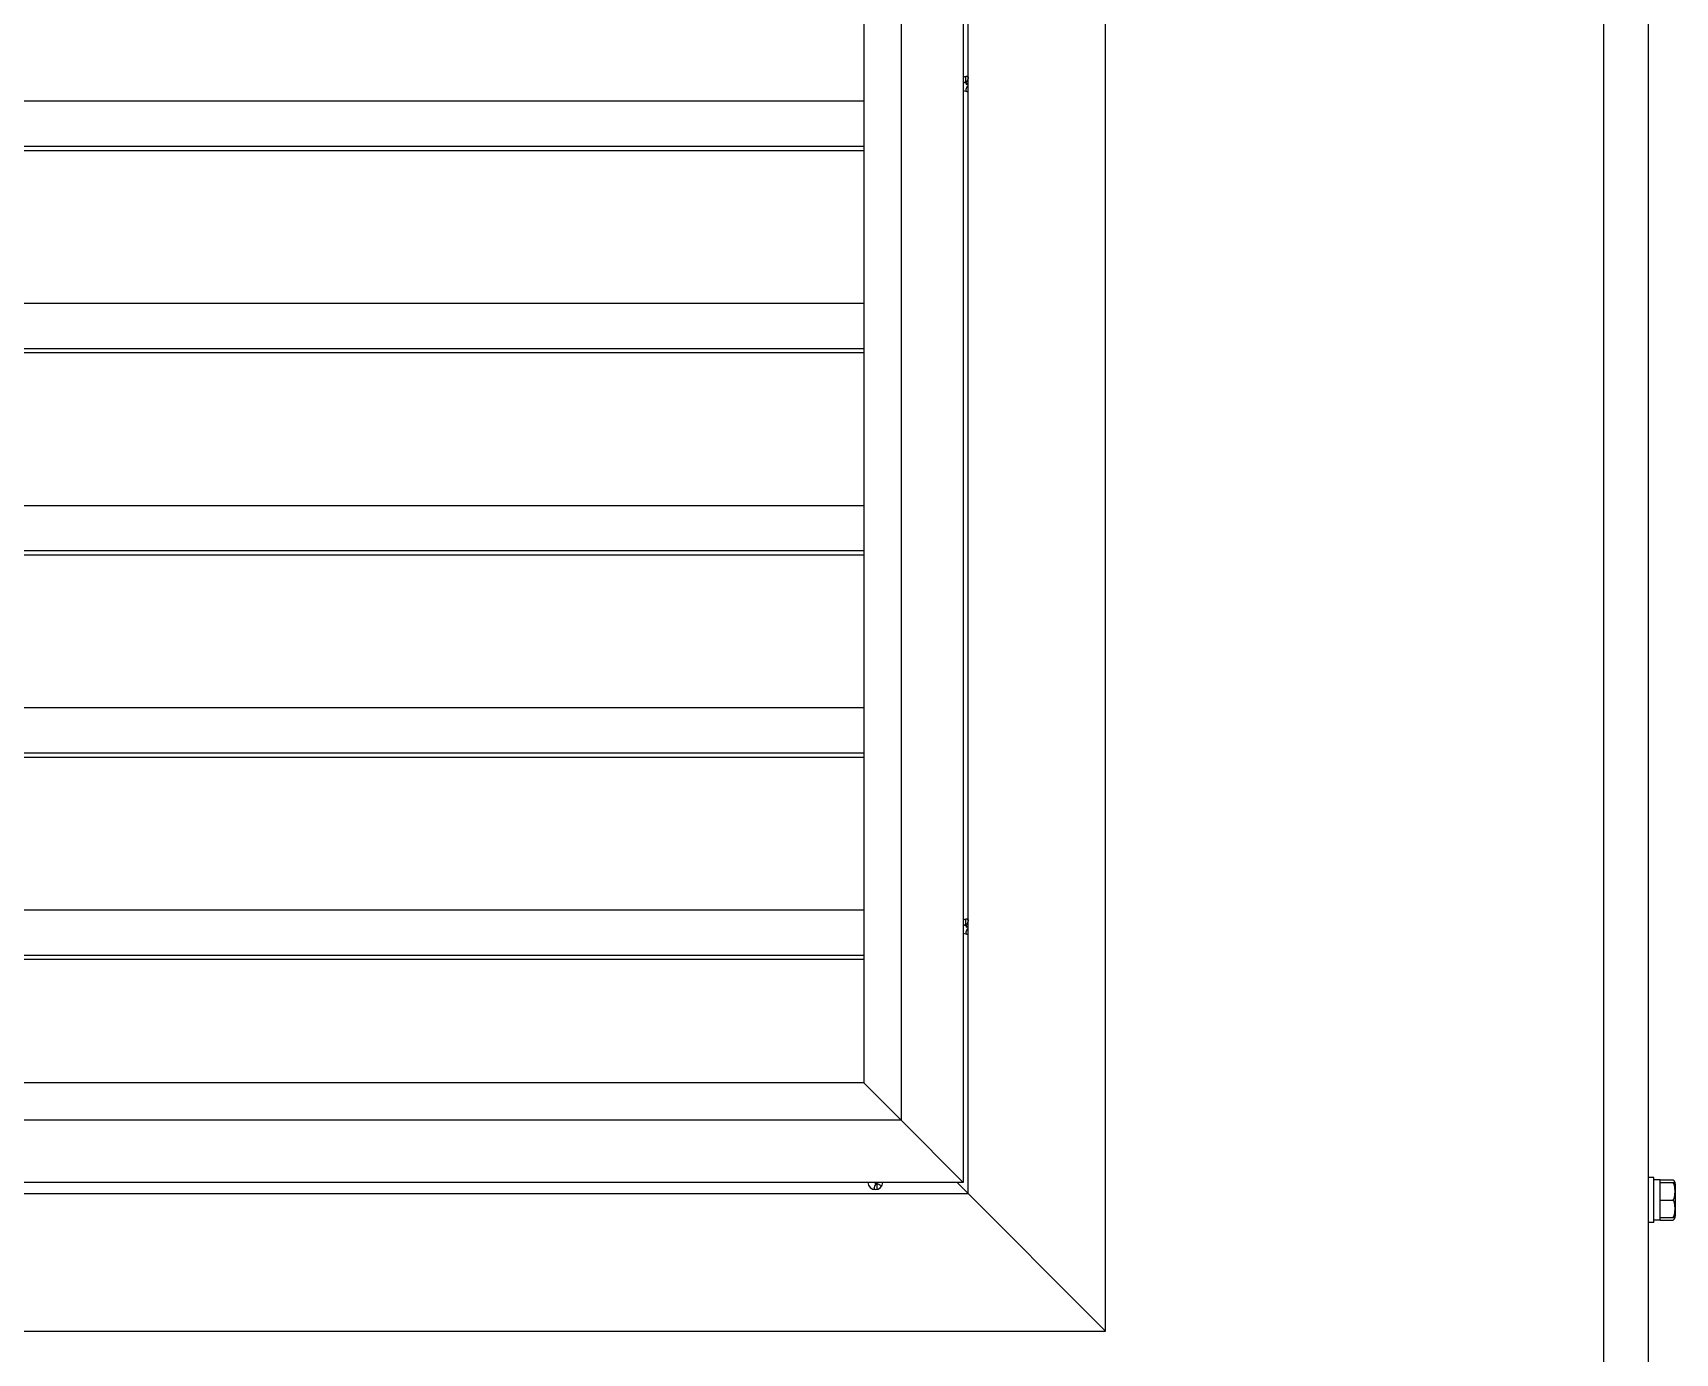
# Model space of a CAD drawing. Extents: x 61367 to 140945, y -1257 to 25588.
# Drawn here: x 70979.2 to 71417.8, y 18439.2 to 18791.7 of the extents above; entities that cross this region are included whole.
import ezdxf

# ---------------------------------------------------------------- set-up
doc = ezdxf.new("R2010")
doc.units = 0
doc.header["$MEASUREMENT"] = 0
doc.layers.get('0').update_dxf_attribs({"linetype": 'CONTINUOUS'})
for name, color, linetype in [('2401-00300-M6-16HWMC_0', 7, 'CONTINUOUS'), ('2401-00695-M4-16ST_0', 7, 'CONTINUOUS'), ('4212-68099_1_0', 7, 'CONTINUOUS'), ('4212-73755_1_0', 7, 'CONTINUOUS'), ('WATER-PROOF-INNER-DOWN_0', 7, 'CONTINUOUS'), ('WATER-PROOF-INNER-SIDE_0', 7, 'CONTINUOUS'), ('WATER-PROOF-INNER_0', 7, 'CONTINUOUS'), ('WATER-PROOF-OUTER-DOWN_0', 7, 'CONTINUOUS'), ('WATER-PROOF-OUTER-SIDE_0', 7, 'CONTINUOUS')]:
    doc.layers.add(name, color=color, linetype=linetype)

# ---------------------------------------------------------------- blocks, each defined once
blk = doc.blocks.new('ERGRTHTHRT')
at = {"layer": '2401-00300-M6-16HWMC_0', "color": 7, "linetype": 'Continuous'}
for p, q in [((-37107.11, -69457.16), (-37108.56, -69457.16)), ((-37107.11, -69469.16), (-37107.11, -69457.16)), ((-37105.46, -69457.79), (-37107.11, -69457.79)), ((-37105.46, -69468.54), (-37105.46, -69457.79)), ((-37105.46, -69457.81), (-37101.98, -69457.81)), ((-37105.46, -69458.53), (-37101.49, -69458.53)), ((-37101.46, -69458.81), (-37101.46, -69467.52)), ((-37105.46, -69463.16), (-37101.98, -69463.16)), ((-37107.11, -69469.16), (-37108.56, -69469.16)), ((-37105.46, -69468.54), (-37107.11, -69468.54)), ((-37105.46, -69467.8), (-37101.49, -69467.8)), ((-37105.46, -69468.52), (-37101.98, -69468.52))]:
    blk.add_line(p, q, dxfattribs=at)
for centre, start, end in [((-37102.68, -69458.81), 13.3936, 55.052), ((-37102.68, -69458.81), 0, 13.392), ((-37102.68, -69467.52), 304.948, 346.6065), ((-37102.68, -69467.52), 346.608, 0)]:
    blk.add_arc(centre, 1.22, start, end, dxfattribs=at)
for points, knots in [([(-37101.54, -69458.53), (-37101.57, -69458.4), (-37101.66, -69458.12), (-37101.85, -69457.9), (-37101.98, -69457.81)], [0, 0, 0, 0, 0.461192, 1, 1, 1, 1]), ([(-37101.98, -69463.16), (-37101.72, -69462.86), (-37101.51, -69462.03), (-37101.48, -69460.85), (-37101.51, -69459.66), (-37101.72, -69458.84), (-37101.98, -69458.53)], [0, 0, 0, 0, 0.250792, 0.5, 0.749207, 1, 1, 1, 1]), ([(-37101.98, -69467.8), (-37101.72, -69467.49), (-37101.51, -69466.67), (-37101.48, -69465.48), (-37101.51, -69464.3), (-37101.72, -69463.47), (-37101.98, -69463.16)], [0, 0, 0, 0, 0.250791, 0.499999, 0.749207, 1, 1, 1, 1]), ([(-37101.98, -69468.52), (-37101.85, -69468.43), (-37101.66, -69468.21), (-37101.57, -69467.93), (-37101.54, -69467.8)], [0, 0, 0, 0, 0.538812, 1, 1, 1, 1])]:
    blk.add_open_spline(points, degree=3, knots=knots, dxfattribs=at)
at = {"layer": '2401-00695-M4-16ST_0', "color": 7, "linetype": 'Continuous'}
for p, q in [((-37290.92, -69164.87), (-37290.92, -69163.2)), ((-37290.86, -69166.74), (-37290.86, -69166.99)), ((-37290.92, -69389.87), (-37290.92, -69388.2)), ((-37290.86, -69391.74), (-37290.86, -69391.99)), ((-37315.36, -69459.96), (-37315.36, -69460.21)), ((-37314.69, -69458.68), (-37314.69, -69460.35))]:
    blk.add_line(p, q, dxfattribs=at)
for centre in [(-37290.56, -69165.16), (-37290.56, -69390.16)]:
    blk.add_circle(centre, 0.2, dxfattribs=at)
for centre, radius, start, end in [((-37290.56, -69165.16), 2, 81.3433, 120.0078), ((-37290.56, -69165.16), 2, 239.8653, 278.6349), ((-37290.56, -69390.16), 2, 81.3433, 120.0078), ((-37290.56, -69390.16), 2, 239.8653, 278.6349), ((-37315.06, -69458.38), 2, 182.3857, 357.6061), ((-37315.06, -69458.38), 0.2, 204.8759, 335.1241)]:
    blk.add_arc(centre, radius, start, end, dxfattribs=at)
for points, knots in [([(-37291.56, -69164.54), (-37291.51, -69164.57), (-37291.31, -69164.7), (-37291.09, -69164.8), (-37290.92, -69164.87)], [0, 0, 0, 0, 0.220892, 1, 1, 1, 1]), ([(-37290.56, -69164.35), (-37290.58, -69164.38), (-37290.68, -69164.57), (-37290.8, -69164.75), (-37290.92, -69164.87)], [0, 0, 0, 0, 0.192322, 1, 1, 1, 1]), ([(-37290.86, -69166.74), (-37290.85, -69166.69), (-37290.78, -69166.42), (-37290.66, -69166.17), (-37290.56, -69165.97)], [0, 0, 0, 0, 0.194813, 1, 1, 1, 1]), ([(-37290.63, -69167.16), (-37290.68, -69167.16), (-37290.79, -69167.13), (-37290.85, -69167.04), (-37290.86, -69166.99)], [0, 0, 0, 0, 0.518556, 1, 1, 1, 1]), ([(-37290.26, -69163.52), (-37290.27, -69163.64), (-37290.35, -69163.93), (-37290.48, -69164.2), (-37290.56, -69164.35)], [0, 0, 0, 0, 0.414722, 1, 1, 1, 1]), ([(-37290.56, -69165.97), (-37290.54, -69165.94), (-37290.45, -69165.79), (-37290.35, -69165.64), (-37290.26, -69165.53)], [0, 0, 0, 0, 0.201734, 1, 1, 1, 1]), ([(-37290.5, -69163.17), (-37290.44, -69163.17), (-37290.31, -69163.21), (-37290.26, -69163.34), (-37290.26, -69163.4)], [0, 0, 0, 0, 0.502949, 1, 1, 1, 1]), ([(-37291.56, -69389.54), (-37291.51, -69389.57), (-37291.31, -69389.7), (-37291.09, -69389.8), (-37290.92, -69389.87)], [0, 0, 0, 0, 0.220892, 1, 1, 1, 1]), ([(-37290.56, -69389.35), (-37290.58, -69389.38), (-37290.68, -69389.57), (-37290.8, -69389.75), (-37290.92, -69389.87)], [0, 0, 0, 0, 0.192322, 1, 1, 1, 1]), ([(-37290.26, -69388.52), (-37290.27, -69388.64), (-37290.35, -69388.93), (-37290.48, -69389.2), (-37290.56, -69389.35)], [0, 0, 0, 0, 0.414722, 1, 1, 1, 1]), ([(-37290.56, -69390.97), (-37290.54, -69390.94), (-37290.45, -69390.79), (-37290.35, -69390.64), (-37290.26, -69390.53)], [0, 0, 0, 0, 0.201734, 1, 1, 1, 1]), ([(-37290.5, -69388.17), (-37290.44, -69388.17), (-37290.31, -69388.21), (-37290.26, -69388.34), (-37290.26, -69388.4)], [0, 0, 0, 0, 0.502949, 1, 1, 1, 1]), ([(-37290.86, -69391.74), (-37290.85, -69391.69), (-37290.78, -69391.42), (-37290.66, -69391.17), (-37290.56, -69390.97)], [0, 0, 0, 0, 0.194813, 1, 1, 1, 1]), ([(-37290.63, -69392.16), (-37290.68, -69392.16), (-37290.79, -69392.13), (-37290.85, -69392.04), (-37290.86, -69391.99)], [0, 0, 0, 0, 0.518556, 1, 1, 1, 1]), ([(-37315.36, -69459.96), (-37315.35, -69459.91), (-37315.28, -69459.64), (-37315.16, -69459.39), (-37315.06, -69459.19)], [0, 0, 0, 0, 0.194813, 1, 1, 1, 1]), ([(-37315.13, -69460.38), (-37315.18, -69460.38), (-37315.29, -69460.35), (-37315.35, -69460.25), (-37315.36, -69460.21)], [0, 0, 0, 0, 0.518556, 1, 1, 1, 1]), ([(-37315.06, -69459.19), (-37315.04, -69459.16), (-37314.93, -69458.97), (-37314.81, -69458.8), (-37314.69, -69458.68)], [0, 0, 0, 0, 0.192336, 1, 1, 1, 1]), ([(-37314.69, -69458.68), (-37314.48, -69458.76), (-37314.13, -69458.93), (-37313.72, -69459.22), (-37313.53, -69459.62), (-37313.7, -69459.85), (-37313.79, -69459.93)], [0, 0, 0, 0, 0.358194, 0.617355, 0.800378, 1, 1, 1, 1])]:
    blk.add_open_spline(points, degree=3, knots=knots, dxfattribs=at)
at = {"layer": '4212-68099_1_0', "color": 7, "linetype": 'Continuous'}
blk.add_line((-37120.56, -67513.16), (-37120.56, -69588.16), dxfattribs=at)
at = {"layer": '4212-73755_1_0', "color": 7, "linetype": 'Continuous'}
blk.add_line((-37108.56, -69588.66), (-37108.56, -68537.16), dxfattribs=at)
at = {"layer": 'WATER-PROOF-INNER-DOWN_0', "color": 7, "linetype": 'Continuous'}
for p, q in [((-37318.16, -69431.86), (-37761.96, -69431.86)), ((-37308.26, -69441.76), (-37318.16, -69431.86)), ((-37308.16, -69441.86), (-37771.96, -69441.86)), ((-37291.56, -69458.46), (-37308.16, -69441.86)), ((-37291.56, -69458.46), (-37788.56, -69458.46))]:
    blk.add_line(p, q, dxfattribs=at)
at = {"layer": 'WATER-PROOF-INNER-SIDE_0', "color": 7, "linetype": 'Continuous'}
for p, q in [((-37291.56, -68642.46), (-37291.56, -69458.46)), ((-37308.16, -68659.06), (-37308.16, -69441.86)), ((-37318.16, -68669.07), (-37318.16, -69431.86)), ((-37308.2, -69441.82), (-37318.16, -69431.86)), ((-37291.56, -69458.46), (-37308.16, -69441.86))]:
    blk.add_line(p, q, dxfattribs=at)
at = {"layer": 'WATER-PROOF-INNER_0', "color": 7, "linetype": 'Continuous'}
for p, q in [((-37318.16, -69169.78), (-37761.96, -69169.78)), ((-37318.16, -69181.86), (-37761.96, -69181.86)), ((-37318.16, -69182.98), (-37761.96, -69182.98)), ((-37318.16, -69223.78), (-37761.96, -69223.78)), ((-37318.16, -69235.86), (-37761.96, -69235.86)), ((-37318.16, -69236.98), (-37761.96, -69236.98)), ((-37318.16, -69277.78), (-37761.96, -69277.78)), ((-37318.16, -69289.86), (-37761.96, -69289.86)), ((-37318.16, -69290.98), (-37761.96, -69290.98)), ((-37318.16, -69331.78), (-37761.96, -69331.78)), ((-37318.16, -69343.86), (-37761.96, -69343.86)), ((-37318.16, -69344.98), (-37761.96, -69344.98)), ((-37318.16, -69385.78), (-37761.96, -69385.78)), ((-37318.16, -69397.86), (-37761.96, -69397.86)), ((-37318.16, -69398.98), (-37761.96, -69398.98))]:
    blk.add_line(p, q, dxfattribs=at)
at = {"layer": 'WATER-PROOF-OUTER-DOWN_0', "color": 7, "linetype": 'Continuous'}
for p, q in [((-37293.21, -69458.51), (-37253.56, -69498.16)), ((-37789.86, -69461.46), (-37290.26, -69461.46)), ((-37826.56, -69498.16), (-37253.56, -69498.16))]:
    blk.add_line(p, q, dxfattribs=at)
at = {"layer": 'WATER-PROOF-OUTER-SIDE_0', "color": 7, "linetype": 'Continuous'}
for p, q in [((-37253.56, -69498.16), (-37253.56, -68604.16)), ((-37290.26, -69461.46), (-37290.26, -68640.86)), ((-37293.21, -69458.51), (-37253.56, -69498.16))]:
    blk.add_line(p, q, dxfattribs=at)

msp = doc.modelspace()

# ---------------------------------------------------------------- block references
at = {"lineweight": -3}
msp.add_blockref('ERGRTHTHRT', (108519.232, 87943.251), dxfattribs=at)

doc.saveas('drawing.dxf')
